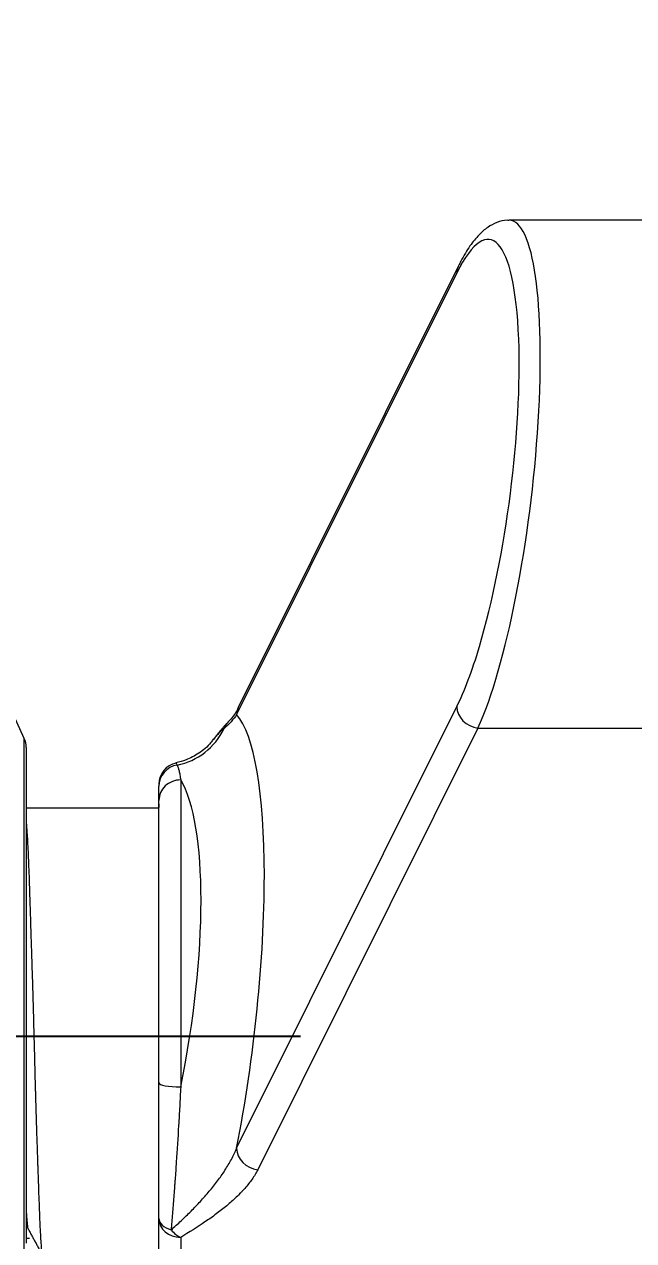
# Model space of a CAD drawing. Extents: x 8819 to 9239, y -18069 to -17475.
# Drawn here: x 9063.32 to 9084.31, y -17753.33 to -17711.43 of the extents above; entities that cross this region are included whole.
import ezdxf

# ---------------------------------------------------------------- set-up
doc = ezdxf.new("R2010")
doc.units = 0
doc.header["$MEASUREMENT"] = 0
for name, pattern in [('CENTER', [47.5, 22, -8.5, 8.5, -8.5]), ('CENTER2', [28.575, 19.05, -3.175, 3.175, -3.175]), ('HIDDEN2', [4.7625, 3.175, -1.5875])]:
    doc.linetypes.add(name, pattern=pattern)
doc.layers.get('DEFPOINTS').update_dxf_attribs({"linetype": 'CONTINUOUS'})
doc.layers.add('1', color=4, linetype='HIDDEN2')
doc.layers.add('CENTER', color=1, linetype='CENTER2')
doc.layers.add('5', color=2, linetype='CONTINUOUS', lineweight=9)
doc.styles.get("Standard").update_dxf_attribs({"font": 'Gulim.ttf'})
doc.dimstyles.new('STANDARD$0', dxfattribs={"dimtxt": 3.5, "dimasz": 2.5, "dimexe": 0.7, "dimexo": 0.7, "dimgap": 0.5, "dimtad": 3, "dimdec": 4, "dimdsep": 46, "dimtxsty": 'Standard', "dimcen": 0, "dimclrd": 2, "dimclre": 2, "dimclrt": 4, "dimadec": 0, "dimazin": 0, "dimtp": 0.2, "dimtm": 0.1, "dimtfac": 0.5, "dimtdec": 4, "dimtmove": 1, "dimatfit": 3, "dimfxl": 0, "dimtolj": 1, "dimarcsym": 0})

# ---------------------------------------------------------------- blocks, each defined once
blk = doc.blocks.new('*D10')
at = {"layer": '5', "color": 2, "lineweight": -2}
for p, q in [((9043.955, -17739.416), (9043.955, -17706.609)), ((9108.83, -17713.953), (9108.83, -17706.609)), ((9103.83, -17707.309), (9048.955, -17707.309))]:
    blk.add_line(p, q, dxfattribs=at)
at = {"layer": '5', "color": 2}
for points in [[(9048.955, -17706.475), (9048.955, -17708.142), (9043.955, -17707.309)], [(9103.83, -17706.475), (9103.83, -17708.142), (9108.83, -17707.309)]]:
    blk.add_solid(points, dxfattribs=at)
at = {"layer": 'DEFPOINTS', "color": 0}
for p in [(9043.955, -17707.309), (9108.83, -17714.653), (9043.955, -17740.116)]:
    blk.add_point(p, dxfattribs=at)
at = {"layer": '5', "color": 4, "insert": (9074.784, -17702.878), "char_height": 5, "attachment_point": 5}
blk.add_mtext('\\A1;86.5', dxfattribs=at)

msp = doc.modelspace()

# ---------------------------------------------------------------- linework, layer by layer
at = {"layer": '1', "color": 7, "linetype": 'Continuous', "lineweight": 18}
for p, q in [((9089.33, -17718.178), (9080.022, -17718.178)), ((9078.276, -17719.749), (9070.689, -17734.965)), ((9063.316, -17736.03), (9057.856, -17724.018)), ((9063.383, -17736.341), (9063.383, -17753.422)), ((9067.955, -17738.428), (9063.383, -17738.428)), ((9067.955, -17747.897), (9067.955, -17738.166)), ((9067.955, -17753.773), (9067.955, -17752.567)), ((9063.383, -17753.241), (9063.497, -17753.241))]:
    msp.add_line(p, q, dxfattribs=at)
at = {"layer": '1', "color": 1, "linetype": 'Continuous', "lineweight": 13}
for p, q in [((9078.219, -17719.993), (9070.632, -17735.209)), ((9070.632, -17750.148), (9078.219, -17734.932)), ((9078.947, -17735.672), (9071.36, -17750.888)), ((9078.947, -17735.672), (9089.33, -17735.672)), ((9063.316, -17753.644), (9063.316, -17736.03)), ((9068.705, -17737.458), (9068.705, -17748.036)), ((9068.705, -17753.217), (9068.705, -17754.422))]:
    msp.add_line(p, q, dxfattribs=at)
at = {"layer": '1', "color": 1, "linetype": 'CENTER', "lineweight": 13}
msp.add_line((9068.191, -17746.303), (9050.258, -17746.303), dxfattribs=at)
at = {"layer": '1', "color": 7, "linetype": 'Continuous', "lineweight": 18}
msp.add_arc((9062.633, -17736.341), 0.75, 0, 24.444, dxfattribs=at)
at = {"layer": '1', "color": 1, "linetype": 'Continuous', "lineweight": 13}
for centre, major_axis, ratio, start_param, end_param in [((9078.219, -17727.463), (-1.126, -8.622), 0.212464, 2.244768, 3.692944), ((9078.947, -17727.553), (-1.118, -9.372), 0.195968, 0.546981, 3.164958), ((9078.947, -17720.084), (0.671, -0.335), 0.840301, 3.141541, 3.538388), ((9078.219, -17727.463), (-1.126, -8.622), 0.212464, 0.551352, 0.922305), ((9071.36, -17735.3), (0.671, -0.335), 0.840301, 3.14159, 3.538388), ((9078.947, -17735.023), (-0.671, 0.335), 0.840301, 0.396796, 1.967592), ((9070.861, -17736.001), (0.553, -0.506), 0.787517, 3.153013, 3.513332), ((9068.689, -17746.575), (-1.518, -11.621), 0.212464, 1.286196, 2.958101), ((9068.219, -17734.747), (1.071, 1.979), 0.974552, 3.81441, 4.764073), ((9068.705, -17737.678), (0.75, 0), 0.98993, 1.733266, 3.141593), ((9068.705, -17738.166), (0.75, 0), 0.943502, 1.570796, 3.141593), ((9066.506, -17746.303), (-1.557, -9.366), 0.26104, 1.428308, 2.847197), ((9068.705, -17747.897), (0.75, 0), 0.184777, 3.141593, 4.712389), ((9071.36, -17750.239), (-0.671, 0.335), 0.840301, 0.396796, 1.967592), ((9068.705, -17752.567), (0.75, 0), 0.866025, 3.141593, 4.712389), ((9068.705, -17752.567), (-0.75, 0), 0.583239, 0, 1.114655), ((9068.705, -17752.567), (-0.384, 0.644), 0.663316, 1.797151, 2.409878)]:
    msp.add_ellipse(centre, major_axis=major_axis, ratio=ratio, start_param=start_param, end_param=end_param, dxfattribs=at)
at = {"layer": '1', "color": 7, "linetype": 'Continuous', "lineweight": 18}
for centre, major_axis, ratio, start_param, end_param in [((9078.219, -17727.463), (-1.126, -8.622), 0.212464, 0.922305, 2.244768), ((9068.705, -17737.609), (-0.75, 0), 1, 4.925747, 6.283879)]:
    msp.add_ellipse(centre, major_axis=major_axis, ratio=ratio, start_param=start_param, end_param=end_param, dxfattribs=at)
for points, knots in [([(9080.016, -17718.187), (9079.997, -17718.184), (9079.852, -17718.165), (9079.585, -17718.251), (9079.261, -17718.42), (9078.958, -17718.689), (9078.659, -17719.064), (9078.432, -17719.444), (9078.304, -17719.694), (9078.276, -17719.749)], [0, 0, 0, 0, 0.021386, 0.168431, 0.31864, 0.490465, 0.702177, 0.935707, 1, 1, 1, 1]), ([(9070.686, -17734.971), (9070.683, -17734.978), (9070.632, -17735.095), (9070.518, -17735.274), (9070.354, -17735.449), (9070.303, -17735.5)], [0, 0, 0, 0, 0.044177, 0.727242, 1, 1, 1, 1]), ([(9069.824, -17736.056), (9069.798, -17736.096), (9069.666, -17736.288), (9069.35, -17736.543), (9068.934, -17736.771), (9068.661, -17736.848), (9068.542, -17736.87)], [0, 0, 0, 0, 0.091072, 0.448993, 0.767582, 1, 1, 1, 1]), ([(9067.955, -17738.166), (9067.955, -17738.051), (9067.955, -17737.954), (9067.955, -17737.792), (9067.955, -17737.727), (9067.955, -17737.678)], [0, 0, 0, 0, 0.5, 0.5, 1, 1, 1, 1]), ([(9067.955, -17738.285), (9067.955, -17738.309), (9067.955, -17738.349), (9067.955, -17738.39), (9067.955, -17738.405)], [0, 0, 0, 0, 0.628514, 1, 1, 1, 1]), ([(9063.383, -17738.951), (9063.385, -17738.983), (9063.388, -17739.017), (9063.394, -17739.095), (9063.397, -17739.139), (9063.402, -17739.209), (9063.404, -17739.233), (9063.407, -17739.282), (9063.409, -17739.307), (9063.417, -17739.434), (9063.423, -17739.544), (9063.435, -17739.777), (9063.448, -17740.024), (9063.459, -17740.3), (9063.47, -17740.59), (9063.476, -17740.743), (9063.483, -17740.942), (9063.484, -17740.982), (9063.487, -17741.064), (9063.491, -17741.186), (9063.495, -17741.312), (9063.503, -17741.567), (9063.509, -17741.742), (9063.52, -17742.101), (9063.526, -17742.286), (9063.538, -17742.665), (9063.544, -17742.859), (9063.552, -17743.109), (9063.554, -17743.159), (9063.557, -17743.26), (9063.562, -17743.411), (9063.567, -17743.564), (9063.577, -17743.871), (9063.59, -17744.285), (9063.602, -17744.708), (9063.615, -17745.135), (9063.621, -17745.35), (9063.628, -17745.623), (9063.63, -17745.677), (9063.633, -17745.787), (9063.637, -17745.95), (9063.641, -17746.114), (9063.65, -17746.44), (9063.661, -17746.873), (9063.672, -17747.303), (9063.683, -17747.732), (9063.688, -17747.945), (9063.696, -17748.211), (9063.697, -17748.264), (9063.7, -17748.37), (9063.702, -17748.422), (9063.706, -17748.58), (9063.709, -17748.684), (9063.719, -17748.994), (9063.732, -17749.399), (9063.744, -17749.79), (9063.757, -17750.173), (9063.764, -17750.361), (9063.771, -17750.591), (9063.773, -17750.637), (9063.776, -17750.728), (9063.778, -17750.773), (9063.782, -17750.908), (9063.785, -17750.996), (9063.794, -17751.255), (9063.806, -17751.589), (9063.822, -17752.052), (9063.833, -17752.336), (9063.84, -17752.506), (9063.841, -17752.539), (9063.844, -17752.606), (9063.845, -17752.638), (9063.849, -17752.735), (9063.852, -17752.798), (9063.861, -17752.979), (9063.866, -17753.091), (9063.879, -17753.301), (9063.891, -17753.494), (9063.904, -17753.656), (9063.914, -17753.765), (9063.917, -17753.799), (9063.924, -17753.863), (9063.927, -17753.893), (9063.937, -17753.976), (9063.943, -17754.022), (9063.955, -17754.097), (9063.967, -17754.154), (9063.979, -17754.176), (9063.985, -17754.178), (9063.986, -17754.178), (9063.986, -17754.178)], [0, 0, 0, 0, 0.012411, 0.012411, 0.027327, 0.027327, 0.034785, 0.034785, 0.042243, 0.042243, 0.072076, 0.072076, 0.101909, 0.131742, 0.131742, 0.161575, 0.161575, 0.169033, 0.169033, 0.176492, 0.191408, 0.191408, 0.221241, 0.221241, 0.251074, 0.251074, 0.280907, 0.280907, 0.288365, 0.288365, 0.295823, 0.31074, 0.31074, 0.340573, 0.370406, 0.370406, 0.400239, 0.400239, 0.407697, 0.407697, 0.415155, 0.430072, 0.430072, 0.459905, 0.489738, 0.489738, 0.519571, 0.519571, 0.527029, 0.527029, 0.534487, 0.534487, 0.549403, 0.549403, 0.579236, 0.609069, 0.609069, 0.638902, 0.638902, 0.646361, 0.646361, 0.653819, 0.653819, 0.668735, 0.668735, 0.698568, 0.728401, 0.758234, 0.758234, 0.765692, 0.765692, 0.773151, 0.773151, 0.788067, 0.788067, 0.8179, 0.8179, 0.847733, 0.877566, 0.877566, 0.892482, 0.892482, 0.907399, 0.907399, 0.937232, 0.937232, 0.967065, 0.996898, 0.996898, 1, 1, 1, 1]), ([(9067.955, -17752.567), (9067.955, -17752.217), (9067.955, -17751.767), (9067.955, -17751.252), (9067.955, -17751.109), (9067.955, -17751.014), (9067.955, -17750.967), (9067.955, -17750.728), (9067.955, -17750.534), (9067.955, -17749.949), (9067.955, -17749.551), (9067.955, -17748.94), (9067.955, -17748.735), (9067.955, -17748.319), (9067.955, -17748.109), (9067.955, -17747.897)], [0, 0, 0, 0, 0.25, 0.3125, 0.34375, 0.34375, 0.375, 0.375, 0.5, 0.5, 0.75, 0.75, 0.875, 0.875, 1, 1, 1, 1]), ([(9063.383, -17752.351), (9063.384, -17752.365), (9063.385, -17752.379), (9063.387, -17752.416), (9063.392, -17752.486), (9063.397, -17752.551), (9063.407, -17752.675), (9063.416, -17752.778), (9063.425, -17752.867), (9063.427, -17752.89)], [0, 0, 0, 0, 0.06426, 0.06426, 0.174295, 0.394366, 0.394366, 0.834506, 1, 1, 1, 1])]:
    msp.add_open_spline(points, degree=3, knots=knots, dxfattribs=at)
for points in [[(9070.312, -17735.494), (9070.04, -17735.784), (9069.826, -17736.075)], [(9063.42, -17752.877), (9063.672, -17753.338), (9063.923, -17753.8)]]:
    msp.add_open_spline(points, degree=2, dxfattribs=at)
at = {"layer": '1', "color": 1, "linetype": 'Continuous', "lineweight": 13}
for points, knots in [([(9070.632, -17735.209), (9070.577, -17735.291), (9070.513, -17735.372), (9070.368, -17735.532), (9070.287, -17735.61), (9070.2, -17735.688)], [0, 0, 0, 0, 0.5, 0.5, 1, 1, 1, 1]), ([(9070.2, -17735.688), (9070.154, -17735.723), (9070.111, -17735.761), (9070.029, -17735.839), (9069.989, -17735.879), (9069.914, -17735.963), (9069.878, -17736.006), (9069.84, -17736.054), (9069.837, -17736.058), (9069.834, -17736.062)], [0, 0, 0, 0, 0.323206, 0.323206, 0.646412, 0.646412, 0.969619, 0.969619, 1, 1, 1, 1]), ([(9068.544, -17736.877), (9068.544, -17736.877), (9068.545, -17736.877), (9068.545, -17736.877), (9068.546, -17736.877), (9068.549, -17736.88), (9068.55, -17736.882), (9068.559, -17736.895), (9068.569, -17736.916), (9068.583, -17736.945)], [0, 0, 0, 0, 0.023174, 0.023174, 0.185978, 0.185978, 0.348783, 0.348783, 1, 1, 1, 1]), ([(9068.583, -17736.945), (9068.605, -17736.994), (9068.627, -17737.061), (9068.652, -17737.167), (9068.657, -17737.19), (9068.667, -17737.237), (9068.672, -17737.262), (9068.686, -17737.34), (9068.696, -17737.397), (9068.705, -17737.458)], [0, 0, 0, 0, 0.5, 0.5, 0.625, 0.625, 0.75, 0.75, 1, 1, 1, 1]), ([(9068.705, -17748.036), (9068.693, -17748.261), (9068.682, -17748.484), (9068.658, -17748.925), (9068.645, -17749.143), (9068.607, -17749.79), (9068.581, -17750.211), (9068.539, -17750.83), (9068.524, -17751.033), (9068.506, -17751.285), (9068.503, -17751.335), (9068.495, -17751.436), (9068.484, -17751.585), (9068.458, -17751.929), (9068.436, -17752.217), (9068.405, -17752.593), (9068.39, -17752.779), (9068.374, -17752.96)], [0, 0, 0, 0, 0.125, 0.125, 0.25, 0.25, 0.5, 0.5, 0.625, 0.625, 0.65625, 0.65625, 0.6875, 0.75, 0.875, 0.875, 1, 1, 1, 1]), ([(9068.374, -17752.96), (9068.492, -17752.856), (9068.608, -17752.75), (9068.837, -17752.535), (9068.95, -17752.426), (9069.17, -17752.204), (9069.278, -17752.092), (9069.488, -17751.864), (9069.59, -17751.749), (9069.786, -17751.514), (9069.881, -17751.395), (9070.062, -17751.154), (9070.148, -17751.032), (9070.269, -17750.846), (9070.308, -17750.784), (9070.383, -17750.658), (9070.418, -17750.595), (9070.52, -17750.405), (9070.58, -17750.277), (9070.632, -17750.148)], [0, 0, 0, 0, 0.125, 0.125, 0.25, 0.25, 0.375, 0.375, 0.5, 0.5, 0.625, 0.625, 0.75, 0.75, 0.8125, 0.8125, 0.875, 0.875, 1, 1, 1, 1]), ([(9071.36, -17750.888), (9071.305, -17750.998), (9071.239, -17751.107), (9071.09, -17751.32), (9071.006, -17751.426), (9070.892, -17751.556), (9070.868, -17751.581), (9070.821, -17751.633), (9070.748, -17751.71), (9070.672, -17751.785), (9070.515, -17751.935), (9070.405, -17752.032), (9070.173, -17752.225), (9070.053, -17752.319), (9069.803, -17752.505), (9069.674, -17752.597), (9069.275, -17752.868), (9068.995, -17753.044), (9068.705, -17753.217)], [0, 0, 0, 0, 0.125, 0.125, 0.25, 0.25, 0.28125, 0.28125, 0.3125, 0.375, 0.375, 0.5, 0.5, 0.625, 0.625, 0.75, 0.75, 1, 1, 1, 1])]:
    msp.add_open_spline(points, degree=3, knots=knots, dxfattribs=at)
at = {"layer": 'CENTER', "color": 1, "linetype": 'CENTER2'}
msp.add_line((9072.83, -17746.303), (9039.08, -17746.303), dxfattribs=at)

# ---------------------------------------------------------------- dimensions: what is measured, and where the dimension line sits
at = {"layer": '5'}
dim = msp.add_linear_dim(base=(9043.955, -17707.309), p1=(9108.83, -17714.653), p2=(9043.955, -17740.116), dimstyle='STANDARD$0', override={"dimtxt": 5, "dimasz": 5, "dimdec": 1, "dimlfac": 1.333333, "dimzin": 9, "dimtdec": 1, "dimfxl": 1.25, "dimtfill": 1}, dxfattribs=at)
dim.commit()
dim.dimension.update_dxf_attribs({"geometry": '*D10', "text_midpoint": (9074.784, -17705.942), "dimtype": 160})

doc.saveas('drawing.dxf')
